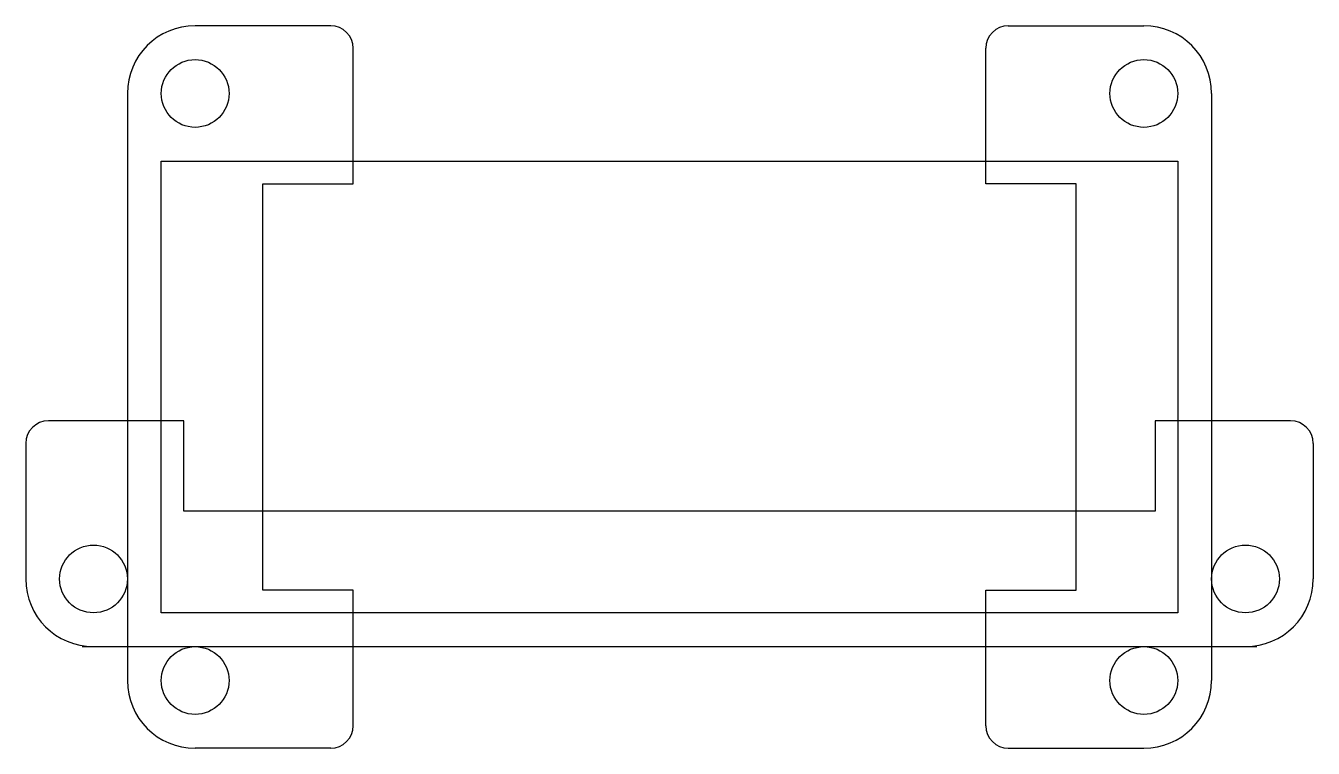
# Model space of a CAD drawing. Header units: millimetres. Extents: x -28.5 to 28.5, y -16 to 16.
import ezdxf

# ---------------------------------------------------------------- set-up
doc = ezdxf.new("R2010")
doc.units = ezdxf.units.MM
doc.layers.get('0').update_dxf_attribs({"color": 3, "lineweight": 25, "true_color": 0x00ff00})
doc.layers.add('horizontal', color=134, linetype='Continuous', lineweight=25, true_color=0x008080)
doc.layers.add('vertical', color=1, linetype='Continuous', lineweight=25, true_color=0xff0000)

msp = doc.modelspace()

# ---------------------------------------------------------------- linework, layer by layer
for p, q in [((-22.5, 10), (22.5, 10)), ((-22.5, -10), (-22.5, 10)), ((22.5, 10), (22.5, -10)), ((22.5, -10), (-22.5, -10))]:
    msp.add_line(p, q)
at = {"layer": 'horizontal'}
for p, q in [((-15, 16), (-21, 16)), ((15, 16), (21, 16)), ((-24, 13), (-24, -13)), ((24, 13), (24, -13)), ((-15, -16), (-21, -16)), ((15, -16), (21, -16))]:
    msp.add_line(p, q, dxfattribs=at)
for points in [[(-14, -15), (-14, -9), (-18, -9), (-18, 9), (-14, 9), (-14, 15)], [(14, -15), (14, -9), (18, -9), (18, 9), (14, 9), (14, 15)]]:
    msp.add_lwpolyline(points, dxfattribs=at)
for centre in [(-21, 13), (21, 13), (-21, -13), (21, -13)]:
    msp.add_circle(centre, 1.5, dxfattribs=at)
for centre, radius, start, end in [((-21, 13), 3, 90, 180), ((-15, 15), 1, 0, 90), ((15, 15), 1, 90, 180), ((21, 13), 3, 0, 90), ((-21, -13), 3, 180, 270), ((21, -13), 3, 270, 0), ((-15, -15), 1, 270, 0), ((15, -15), 1, 180, 270)]:
    msp.add_arc(centre, radius, start, end, dxfattribs=at)
at = {"layer": 'vertical'}
for p, q in [((-28.5, -2.5), (-28.5, -8.5)), ((28.5, -2.5), (28.5, -8.5)), ((-26, -11.5), (26, -11.5))]:
    msp.add_line(p, q, dxfattribs=at)
msp.add_lwpolyline([(27.5, -1.5), (21.5, -1.5), (21.5, -5.5), (-21.5, -5.5), (-21.5, -1.5), (-27.5, -1.5)], dxfattribs=at)
for centre in [(-25.5, -8.5), (25.5, -8.5)]:
    msp.add_circle(centre, 1.5, dxfattribs=at)
for centre, radius, start, end in [((-27.5, -2.5), 1, 90, 180), ((27.5, -2.5), 1, 0, 90), ((-25.5, -8.5), 3, 180, 270), ((25.5, -8.5), 3, 270, 0)]:
    msp.add_arc(centre, radius, start, end, dxfattribs=at)

doc.saveas('drawing.dxf')
